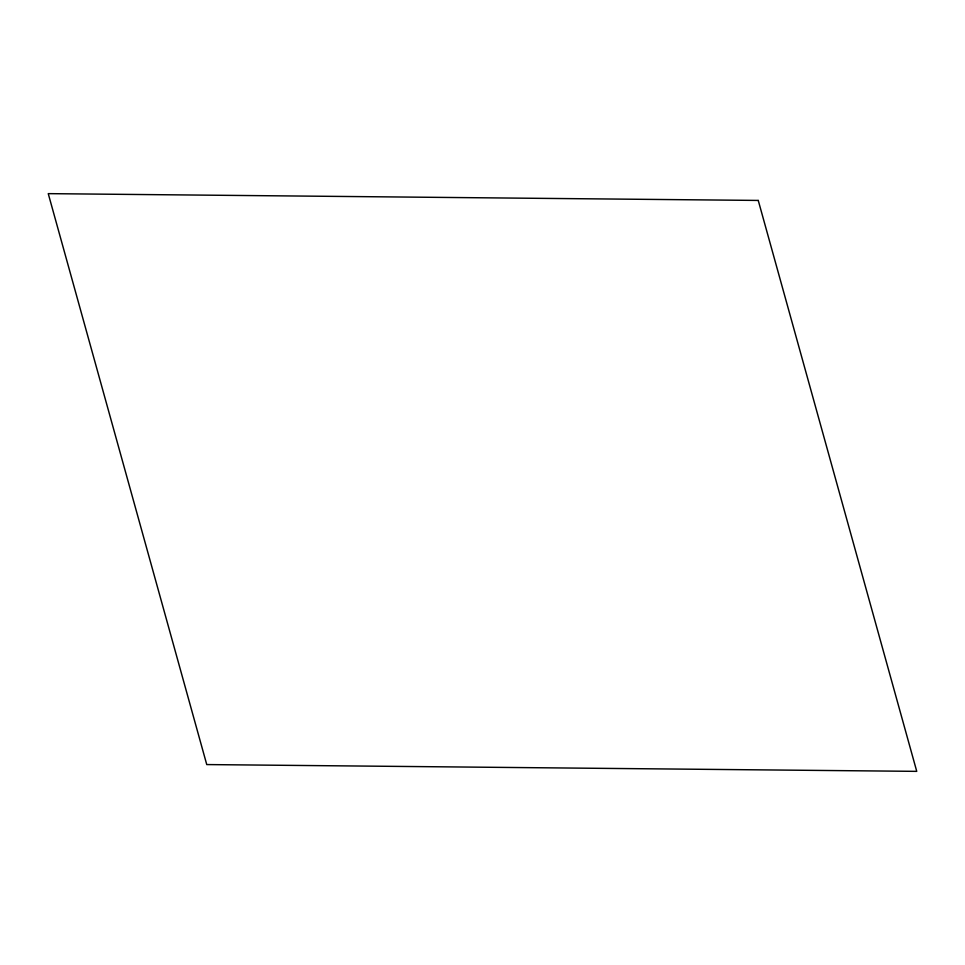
<?xml version="1.0" encoding="UTF-8"?>
<svg xmlns="http://www.w3.org/2000/svg" width="965" height="965" viewBox="0 0 965 965"><rect width="100%" height="100%" fill="white"/><g stroke="black" fill="none" stroke-linecap="round" stroke-linejoin="round"><path stroke-width="1.45" d="M758.249 200.43L48.25 193.639L206.751 764.57L916.75 771.361L758.249 200.43"/></g></svg>
